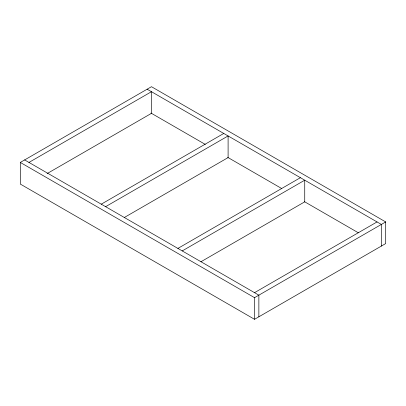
<?xml version="1.0" encoding="UTF-8"?>
<svg xmlns="http://www.w3.org/2000/svg" width="406" height="406" viewBox="0 0 406 406"><rect width="100%" height="100%" fill="white"/><g stroke="black" fill="none" stroke-linecap="round" stroke-linejoin="round"><path stroke-width="0.61" d="M20.3 162.43L151.468 86.701L385.7 221.935L385.7 243.57L254.532 319.299L20.3 184.065L20.3 162.43L254.532 297.664L385.7 221.935M28.968 162.43L151.468 91.705L151.468 113.34L47.096 173.601M101.267 204.172L223.767 133.447M105.601 206.674L228.101 135.949L228.101 157.584L124.277 217.53M177.899 248.416L300.399 177.691M182.233 250.918L304.733 180.193L304.733 201.828L200.909 261.774M254.532 292.66L377.032 221.935M147.134 89.203L381.366 224.432L381.366 246.072M150.976 113.056L205.284 144.409M227.771 157.396L281.531 188.43M304.571 201.731L358.325 232.77M24.634 159.928L258.866 295.162L258.866 316.797M254.532 297.664L254.532 319.299"/></g></svg>
